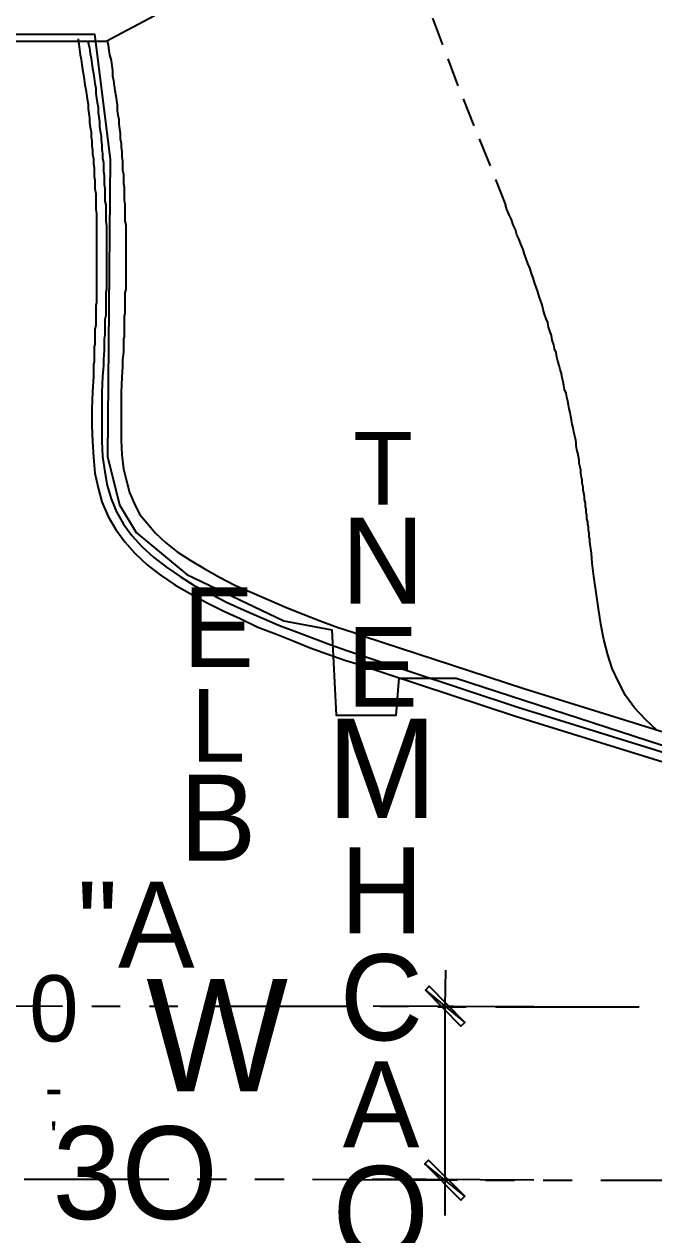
# Model space of a CAD drawing. Header units: feet. Extents: x -84 to 198, y -22 to 181.
# Drawn here: x 11.71 to 22.63, y 5.87 to 26.86 of the extents above; entities that cross this region are included whole.
import ezdxf
from ezdxf.enums import TextEntityAlignment as Align

# ---------------------------------------------------------------- set-up
doc = ezdxf.new("R2010")
doc.units = ezdxf.units.FT
for name, color, linetype in [('A-AREA-UNIDAD', 30, 'CONTINUOUS'), ('A-LINEA', 7, 'CONTINUOUS'), ('A-LINEA-FINA', 9, 'CONTINUOUS'), ('A-TEXTO-PDF', 3, 'CONTINUOUS')]:
    doc.layers.add(name, color=color, linetype=linetype)

msp = doc.modelspace()

# ---------------------------------------------------------------- linework, layer by layer
at = {"layer": 'A-AREA-UNIDAD'}
msp.add_lwpolyline([(0.48, 26.6844), (12.928, 26.6844), (13.2, 24.5156), (13.152, 19.36), (13.36, 18.5244), (13.648, 18.0444), (14.528, 17.3156), (16.208, 16.5156), (17.04, 16.3556), (17.12, 14.88), (18.16, 14.88), (18.208, 15.52), (19.2, 15.52), (22.752, 14.3644), (23.328, 14.3644), (25.088, 13.6889), (30.24, 12.32), (37.2, 10.7556), (42.56, 9.7956)], dxfattribs=at)
at = {"layer": 'A-LINEA'}
for p, q in [((18.7867, 26.9644), (18.96, 26.4978)), ((-0.5467, 26.5644), (13.12, 26.5644)), ((19.0533, 26.2578), (19.2267, 25.7911)), ((19.32, 25.5644), (19.5067, 25.0978)), ((19.6, 24.8711), (19.7867, 24.4044)), ((19.88, 24.1644), (20.0533, 23.7244)), ((9.88, 9.8444), (12.3733, 9.8311)), ((12.88, 9.8311), (13.3733, 9.8311)), ((13.88, 9.8311), (14.3733, 9.8311)), ((14.88, 9.8311), (17.3733, 9.8311)), ((20.5467, 9.8178), (17.76, 9.8311)), ((17.88, 9.8311), (18.3733, 9.8311)), ((18.88, 9.8178), (19.3733, 9.8178)), ((19.88, 9.8178), (22.3733, 9.8178)), ((11.7067, 6.8311), (14.2133, 6.8311)), ((14.7067, 6.8311), (15.2133, 6.8311)), ((15.7067, 6.8311), (16.2133, 6.8311)), ((16.7067, 6.8311), (19.2133, 6.8178)), ((20.5467, 6.8178), (17.7467, 6.8311)), ((19.7067, 6.8178), (20.2133, 6.8178)), ((20.7067, 6.8178), (21.2133, 6.8178)), ((21.7067, 6.8178), (24.2133, 6.8178))]:
    msp.add_line(p, q, dxfattribs=at)
for points in [[(13.1267, 26.5644), (13.9648, 27.0076), (14.0551, 27.9416)], [(12.64, 26.6044), (12.64, 26.5911), (12.6533, 26.5111), (12.6667, 26.4178), (12.68, 26.3244), (12.6933, 26.2444), (12.7067, 26.1511), (12.72, 26.0711), (12.7333, 25.9778), (12.7467, 25.8978), (12.76, 25.8044), (12.7733, 25.7244), (12.7867, 25.6444), (12.8, 25.5644), (12.8133, 25.4711), (12.8133, 25.3911), (12.8267, 25.3111), (12.84, 25.2311), (12.84, 25.1511), (12.8533, 25.0711), (12.8667, 24.9911), (12.8667, 24.9111), (12.88, 24.8311), (12.88, 24.7511), (12.8933, 24.6711), (12.8933, 24.6044), (12.9067, 24.5244), (12.9067, 24.4444), (12.92, 24.3644), (12.92, 24.2978), (12.92, 24.2178), (12.9333, 24.1511), (12.9333, 24.0711), (12.9333, 24.0044), (12.9467, 23.9244), (12.9467, 23.8578), (12.9467, 23.7911), (12.9467, 23.7111), (12.9467, 23.6444), (12.96, 23.5778), (12.96, 23.4978), (12.96, 23.4311), (12.96, 23.3644), (12.96, 23.2978), (12.96, 23.2311), (12.96, 23.1644), (12.96, 23.0978), (12.96, 23.0311), (12.96, 22.9644), (12.96, 22.8978), (12.96, 22.8311), (12.96, 22.7778), (12.96, 22.7111), (12.96, 22.6444), (12.96, 22.5778), (12.96, 22.5244), (12.96, 22.4578), (12.96, 22.3911), (12.96, 22.3378), (12.96, 22.2711), (12.96, 22.2178), (12.96, 22.1511), (12.96, 22.0978), (12.96, 22.0311), (12.9467, 21.9778), (12.9467, 21.9244), (12.9467, 21.8578), (12.9467, 21.8044), (12.9467, 21.7511), (12.9467, 21.6978), (12.9467, 21.6311), (12.9333, 21.5778), (12.9333, 21.5244), (12.9333, 21.4711), (12.9333, 21.4178), (12.9333, 21.3644), (12.9333, 21.3111), (12.92, 21.2578), (12.92, 21.2044), (12.92, 21.0578), (12.92, 21.0044), (12.9067, 20.9511), (12.9067, 20.7511), (12.8933, 20.4844), (12.88, 20.1911), (12.88, 19.8978), (12.8933, 19.6178), (12.9067, 19.3511), (12.9333, 19.0711), (12.9867, 18.8178), (13.0533, 18.5778), (13.16, 18.3244), (13.2933, 18.0978), (13.4533, 17.8844), (13.6267, 17.6844), (13.84, 17.4844), (14.0667, 17.3111), (14.32, 17.1378), (14.5733, 16.9911), (14.8667, 16.8311), (15.16, 16.6844), (15.4533, 16.5511), (15.76, 16.4044), (16.08, 16.2844), (16.3733, 16.1644), (16.6667, 16.0444), (16.9733, 15.9378), (17.2667, 15.8311), (17.44, 15.7778), (20.2267, 14.8578), (23.0267, 13.9911)], [(12.64, 26.6044), (12.64, 26.5911), (12.6533, 26.5111), (12.6667, 26.4178), (12.68, 26.3244), (12.6933, 26.2444), (12.7067, 26.1511), (12.72, 26.0711), (12.7333, 25.9778), (12.7467, 25.8978), (12.76, 25.8044), (12.7733, 25.7244), (12.7867, 25.6444), (12.8, 25.5644), (12.8133, 25.4711), (12.8133, 25.3911), (12.8267, 25.3111), (12.84, 25.2311), (12.84, 25.1511), (12.8533, 25.0711), (12.8667, 24.9911), (12.8667, 24.9111), (12.88, 24.8311), (12.88, 24.7511), (12.8933, 24.6711), (12.8933, 24.6044), (12.9067, 24.5244), (12.9067, 24.4444), (12.92, 24.3644), (12.92, 24.2978), (12.92, 24.2178), (12.9333, 24.1511), (12.9333, 24.0711), (12.9333, 24.0044), (12.9467, 23.9244), (12.9467, 23.8578), (12.9467, 23.7911), (12.9467, 23.7111), (12.9467, 23.6444), (12.96, 23.5778), (12.96, 23.4978), (12.96, 23.4311), (12.96, 23.3644), (12.96, 23.2978), (12.96, 23.2311), (12.96, 23.1644), (12.96, 23.0978), (12.96, 23.0311), (12.96, 22.9644), (12.96, 22.8978), (12.96, 22.8311), (12.96, 22.7778), (12.96, 22.7111), (12.96, 22.6444), (12.96, 22.5778), (12.96, 22.5244), (12.96, 22.4578), (12.96, 22.3911), (12.96, 22.3378), (12.96, 22.2711), (12.96, 22.2178), (12.96, 22.1511), (12.96, 22.0978), (12.96, 22.0311), (12.9467, 21.9778), (12.9467, 21.9244), (12.9467, 21.8578), (12.9467, 21.8044), (12.9467, 21.7511), (12.9467, 21.6978), (12.9467, 21.6311), (12.9333, 21.5778), (12.9333, 21.5244), (12.9333, 21.4711), (12.9333, 21.4178), (12.9333, 21.3644), (12.9333, 21.3111), (12.92, 21.2578), (12.92, 21.2044), (12.92, 21.0578), (12.92, 21.0044), (12.9067, 20.9511), (12.9067, 20.7511), (12.8933, 20.4844), (12.88, 20.1911), (12.88, 19.8978), (12.8933, 19.6178), (12.9067, 19.3511), (12.9333, 19.0711), (12.9867, 18.8178), (13.0533, 18.5778), (13.16, 18.3244), (13.2933, 18.0978), (13.4533, 17.8844), (13.6267, 17.6844), (13.84, 17.4844), (14.0667, 17.3111), (14.32, 17.1378), (14.5733, 16.9911), (14.8667, 16.8311), (15.16, 16.6844), (15.4533, 16.5511), (15.76, 16.4044), (16.08, 16.2844), (16.3733, 16.1644), (16.6667, 16.0444), (16.9733, 15.9378), (17.2667, 15.8311), (17.44, 15.7778), (20.2267, 14.8578), (23.0267, 13.9911)], [(12.64, 26.5644), (12.6533, 26.5111), (12.6667, 26.4178), (12.68, 26.3244), (12.6933, 26.2444), (12.7067, 26.1511), (12.72, 26.0711), (12.7333, 25.9778), (12.7467, 25.8978), (12.76, 25.8044), (12.7733, 25.7244), (12.7867, 25.6444), (12.8, 25.5644), (12.8133, 25.4711), (12.8133, 25.3911), (12.8267, 25.3111), (12.84, 25.2311), (12.84, 25.1511), (12.8533, 25.0711), (12.8667, 24.9911), (12.8667, 24.9111), (12.88, 24.8311), (12.88, 24.7511), (12.8933, 24.6711), (12.8933, 24.6044), (12.9067, 24.5244), (12.9067, 24.4444), (12.92, 24.3644), (12.92, 24.2978), (12.92, 24.2178), (12.9333, 24.1511), (12.9333, 24.0711), (12.9333, 24.0044), (12.9467, 23.9244), (12.9467, 23.8578), (12.9467, 23.7911), (12.9467, 23.7111), (12.9467, 23.6444), (12.96, 23.5778), (12.96, 23.4978), (12.96, 23.4311), (12.96, 23.3644), (12.96, 23.2978), (12.96, 23.2311), (12.96, 23.1644), (12.96, 23.0978), (12.96, 23.0311), (12.96, 22.9644), (12.96, 22.8978), (12.96, 22.8311), (12.96, 22.7778), (12.96, 22.7111), (12.96, 22.6444), (12.96, 22.5778), (12.96, 22.5244), (12.96, 22.4578), (12.96, 22.3911), (12.96, 22.3378), (12.96, 22.2711), (12.96, 22.2178), (12.96, 22.1511), (12.96, 22.0978), (12.96, 22.0311), (12.9467, 21.9778), (12.9467, 21.9244), (12.9467, 21.8578), (12.9467, 21.8044), (12.9467, 21.7511), (12.9467, 21.6978), (12.9467, 21.6311), (12.9333, 21.5778), (12.9333, 21.5244), (12.9333, 21.4711), (12.9333, 21.4178), (12.9333, 21.3644), (12.9333, 21.3111), (12.92, 21.2578), (12.92, 21.2044), (12.92, 21.0578), (12.92, 21.0044), (12.9067, 20.9511), (12.9067, 20.7511), (12.8933, 20.4844), (12.88, 20.1911), (12.88, 19.8978), (12.8933, 19.6178), (12.9067, 19.3511), (12.9333, 19.0711), (12.9867, 18.8178), (13.0533, 18.5778), (13.16, 18.3244), (13.2933, 18.0978), (13.4533, 17.8844), (13.6267, 17.6844), (13.84, 17.4844), (14.0667, 17.3111), (14.32, 17.1378), (14.5733, 16.9911), (14.8667, 16.8311), (15.16, 16.6844), (15.4533, 16.5511), (15.76, 16.4044), (16.08, 16.2844), (16.3733, 16.1644), (16.6667, 16.0444), (16.9733, 15.9378), (17.2667, 15.8311), (17.44, 15.7778), (20.2267, 14.8578), (23.0267, 13.9911)], [(12.64, 26.5644), (12.6533, 26.5111), (12.6667, 26.4178), (12.68, 26.3244), (12.6933, 26.2444), (12.7067, 26.1511), (12.72, 26.0711), (12.7333, 25.9778), (12.7467, 25.8978), (12.76, 25.8044), (12.7733, 25.7244), (12.7867, 25.6444), (12.8, 25.5644), (12.8133, 25.4711), (12.8133, 25.3911), (12.8267, 25.3111), (12.84, 25.2311), (12.84, 25.1511), (12.8533, 25.0711), (12.8667, 24.9911), (12.8667, 24.9111), (12.88, 24.8311), (12.88, 24.7511), (12.8933, 24.6711), (12.8933, 24.6044), (12.9067, 24.5244), (12.9067, 24.4444), (12.92, 24.3644), (12.92, 24.2978), (12.92, 24.2178), (12.9333, 24.1511), (12.9333, 24.0711), (12.9333, 24.0044), (12.9467, 23.9244), (12.9467, 23.8578), (12.9467, 23.7911), (12.9467, 23.7111), (12.9467, 23.6444), (12.96, 23.5778), (12.96, 23.4978), (12.96, 23.4311), (12.96, 23.3644), (12.96, 23.2978), (12.96, 23.2311), (12.96, 23.1644), (12.96, 23.0978), (12.96, 23.0311), (12.96, 22.9644), (12.96, 22.8978), (12.96, 22.8311), (12.96, 22.7778), (12.96, 22.7111), (12.96, 22.6444), (12.96, 22.5778), (12.96, 22.5244), (12.96, 22.4578), (12.96, 22.3911), (12.96, 22.3378), (12.96, 22.2711), (12.96, 22.2178), (12.96, 22.1511), (12.96, 22.0978), (12.96, 22.0311), (12.9467, 21.9778), (12.9467, 21.9244), (12.9467, 21.8578), (12.9467, 21.8044), (12.9467, 21.7511), (12.9467, 21.6978), (12.9467, 21.6311), (12.9333, 21.5778), (12.9333, 21.5244), (12.9333, 21.4711), (12.9333, 21.4178), (12.9333, 21.3644), (12.9333, 21.3111), (12.92, 21.2578), (12.92, 21.2044), (12.92, 21.0578), (12.92, 21.0044), (12.9067, 20.9511), (12.9067, 20.7511), (12.8933, 20.4844), (12.88, 20.1911), (12.88, 19.8978), (12.8933, 19.6178), (12.9067, 19.3511), (12.9333, 19.0711), (12.9867, 18.8178), (13.0533, 18.5778), (13.16, 18.3244), (13.2933, 18.0978), (13.4533, 17.8844), (13.6267, 17.6844), (13.84, 17.4844), (14.0667, 17.3111), (14.32, 17.1378), (14.5733, 16.9911), (14.8667, 16.8311), (15.16, 16.6844), (15.4533, 16.5511), (15.76, 16.4044), (16.08, 16.2844), (16.3733, 16.1644), (16.6667, 16.0444), (16.9733, 15.9378), (17.2667, 15.8311), (17.44, 15.7778), (20.2267, 14.8578), (23.0267, 13.9911)], [(12.8133, 26.5644), (12.8133, 26.5378), (12.84, 26.4444), (12.8533, 26.3511), (12.8667, 26.2711), (12.88, 26.1778), (12.8933, 26.0978), (12.9067, 26.0044), (12.92, 25.9244), (12.9333, 25.8311), (12.9467, 25.7511), (12.9467, 25.6578), (12.96, 25.5778), (12.9733, 25.4978), (12.9867, 25.4178), (12.9867, 25.3244), (13, 25.2444), (13.0133, 25.1644), (13.0133, 25.0844), (13.0267, 25.0044), (13.04, 24.9244), (13.04, 24.8444), (13.0533, 24.7644), (13.0533, 24.6844), (13.0667, 24.6178), (13.0667, 24.5378), (13.08, 24.4578), (13.08, 24.3778), (13.08, 24.3111), (13.0933, 24.2311), (13.0933, 24.1511), (13.0933, 24.0844), (13.1067, 24.0044), (13.1067, 23.9378), (13.1067, 23.8578), (13.1067, 23.7911), (13.12, 23.7244), (13.12, 23.6444), (13.12, 23.5778), (13.12, 23.5111), (13.12, 23.4444), (13.1333, 23.3644), (13.1333, 23.2978), (13.1333, 23.2311), (13.1333, 23.1644), (13.1333, 23.0978), (13.1333, 23.0311), (13.1333, 22.9644), (13.1333, 22.8978), (13.1333, 22.8311), (13.1333, 22.7644), (13.1333, 22.7111), (13.1333, 22.6444), (13.1333, 22.5778), (13.1333, 22.5111), (13.1333, 22.4578), (13.1333, 22.3911), (13.1333, 22.3378), (13.1333, 22.2711), (13.12, 22.2044), (13.12, 22.1511), (13.12, 22.0844), (13.12, 22.0311), (13.12, 21.9778), (13.12, 21.9111), (13.12, 21.8578), (13.12, 21.8044), (13.1067, 21.7378), (13.1067, 21.6844), (13.1067, 21.6311), (13.1067, 21.5778), (13.1067, 21.5244), (13.1067, 21.4711), (13.0933, 21.4044), (13.0933, 21.3511), (13.0933, 21.2978), (13.0933, 21.2444), (13.0933, 21.2044), (13.08, 21.0444), (13.08, 20.9911), (13.08, 20.9378), (13.0667, 20.7511), (13.0533, 20.4711), (13.0533, 20.1911), (13.0533, 19.8978), (13.0533, 19.6311), (13.0667, 19.3644), (13.1067, 19.0978), (13.1467, 18.8578), (13.2133, 18.6311), (13.3067, 18.4044), (13.4267, 18.1911), (13.5733, 17.9911), (13.7467, 17.8044), (13.9467, 17.6178), (14.1733, 17.4444), (14.4133, 17.2844), (14.6533, 17.1244), (14.9467, 16.9778), (15.2267, 16.8311), (15.52, 16.6978), (15.8267, 16.5644), (16.1333, 16.4311), (16.4267, 16.3244), (16.7333, 16.2044), (17.0267, 16.0978), (17.32, 15.9911), (17.4933, 15.9378), (20.2667, 15.0178), (23.0667, 14.1511)], [(12.8133, 26.5644), (12.8133, 26.5378), (12.84, 26.4444), (12.8533, 26.3511), (12.8667, 26.2711), (12.88, 26.1778), (12.8933, 26.0978), (12.9067, 26.0044), (12.92, 25.9244), (12.9333, 25.8311), (12.9467, 25.7511), (12.9467, 25.6578), (12.96, 25.5778), (12.9733, 25.4978), (12.9867, 25.4178), (12.9867, 25.3244), (13, 25.2444), (13.0133, 25.1644), (13.0133, 25.0844), (13.0267, 25.0044), (13.04, 24.9244), (13.04, 24.8444), (13.0533, 24.7644), (13.0533, 24.6844), (13.0667, 24.6178), (13.0667, 24.5378), (13.08, 24.4578), (13.08, 24.3778), (13.08, 24.3111), (13.0933, 24.2311), (13.0933, 24.1511), (13.0933, 24.0844), (13.1067, 24.0044), (13.1067, 23.9378), (13.1067, 23.8578), (13.1067, 23.7911), (13.12, 23.7244), (13.12, 23.6444), (13.12, 23.5778), (13.12, 23.5111), (13.12, 23.4444), (13.1333, 23.3644), (13.1333, 23.2978), (13.1333, 23.2311), (13.1333, 23.1644), (13.1333, 23.0978), (13.1333, 23.0311), (13.1333, 22.9644), (13.1333, 22.8978), (13.1333, 22.8311), (13.1333, 22.7644), (13.1333, 22.7111), (13.1333, 22.6444), (13.1333, 22.5778), (13.1333, 22.5111), (13.1333, 22.4578), (13.1333, 22.3911), (13.1333, 22.3378), (13.1333, 22.2711), (13.12, 22.2044), (13.12, 22.1511), (13.12, 22.0844), (13.12, 22.0311), (13.12, 21.9778), (13.12, 21.9111), (13.12, 21.8578), (13.12, 21.8044), (13.1067, 21.7378), (13.1067, 21.6844), (13.1067, 21.6311), (13.1067, 21.5778), (13.1067, 21.5244), (13.1067, 21.4711), (13.0933, 21.4044), (13.0933, 21.3511), (13.0933, 21.2978), (13.0933, 21.2444), (13.0933, 21.2044), (13.08, 21.0444), (13.08, 20.9911), (13.08, 20.9378), (13.0667, 20.7511), (13.0533, 20.4711), (13.0533, 20.1911), (13.0533, 19.8978), (13.0533, 19.6311), (13.0667, 19.3644), (13.1067, 19.0978), (13.1467, 18.8578), (13.2133, 18.6311), (13.3067, 18.4044), (13.4267, 18.1911), (13.5733, 17.9911), (13.7467, 17.8044), (13.9467, 17.6178), (14.1733, 17.4444), (14.4133, 17.2844), (14.6533, 17.1244), (14.9467, 16.9778), (15.2267, 16.8311), (15.52, 16.6978), (15.8267, 16.5644), (16.1333, 16.4311), (16.4267, 16.3244), (16.7333, 16.2044), (17.0267, 16.0978), (17.32, 15.9911), (17.4933, 15.9378), (20.2667, 15.0178), (23.0667, 14.1511)], [(13.1467, 26.5644), (13.16, 26.4978), (13.1733, 26.4044), (13.1867, 26.3244), (13.2133, 26.2311), (13.2267, 26.1378), (13.24, 26.0578), (13.24, 25.9644), (13.2533, 25.8844), (13.2667, 25.7911), (13.28, 25.7111), (13.2933, 25.6178), (13.3067, 25.5378), (13.32, 25.4578), (13.32, 25.3644), (13.3333, 25.2844), (13.3467, 25.2044), (13.3467, 25.1244), (13.36, 25.0444), (13.3733, 24.9644), (13.3733, 24.8711), (13.3867, 24.7911), (13.3867, 24.7244), (13.4, 24.6444), (13.4, 24.5644), (13.4133, 24.4844), (13.4133, 24.4044), (13.4133, 24.3244), (13.4267, 24.2578), (13.4267, 24.1778), (13.4267, 24.0978), (13.44, 24.0311), (13.44, 23.9511), (13.44, 23.8844), (13.44, 23.8044), (13.4533, 23.7378), (13.4533, 23.6578), (13.4533, 23.5911), (13.4533, 23.5244), (13.4533, 23.4444), (13.4667, 23.3778), (13.4667, 23.3111), (13.4667, 23.2444), (13.4667, 23.1644), (13.4667, 23.0978), (13.4667, 23.0311), (13.4667, 22.9644), (13.4667, 22.8978), (13.4667, 22.8311), (13.4667, 22.7644), (13.4667, 22.7111), (13.4667, 22.6444), (13.4667, 22.5778), (13.4667, 22.5111), (13.4667, 22.4444), (13.4667, 22.3911), (13.4667, 22.3244), (13.4667, 22.2578), (13.4533, 22.2044), (13.4533, 22.1378), (13.4533, 22.0844), (13.4533, 22.0178), (13.4533, 21.9644), (13.4533, 21.8978), (13.4533, 21.8444), (13.44, 21.7911), (13.44, 21.7244), (13.44, 21.6711), (13.44, 21.6178), (13.44, 21.5644), (13.44, 21.5111), (13.44, 21.4444), (13.4267, 21.3911), (13.4267, 21.3378), (13.4267, 21.2844), (13.4267, 21.2311), (13.4267, 21.1778), (13.4133, 21.0311), (13.4133, 20.9778), (13.4133, 20.9244), (13.4, 20.7378), (13.3867, 20.4711), (13.3867, 20.1778), (13.3867, 19.8978), (13.3867, 19.6444), (13.4, 19.3911), (13.4267, 19.1511), (13.48, 18.9378), (13.5333, 18.7378), (13.6133, 18.5511), (13.7067, 18.3644), (13.84, 18.2044), (13.9867, 18.0311), (14.16, 17.8711), (14.36, 17.7111), (14.5867, 17.5644), (14.8267, 17.4178), (15.0933, 17.2711), (15.3733, 17.1244), (15.6533, 17.0044), (15.96, 16.8711), (16.2667, 16.7378), (16.5467, 16.6311), (16.84, 16.5111), (17.1333, 16.4044), (17.4267, 16.3111), (17.6, 16.2444), (20.3733, 15.3378), (23.16, 14.4711)], [(13.1467, 26.5644), (13.16, 26.4978), (13.1733, 26.4044), (13.1867, 26.3244), (13.2133, 26.2311), (13.2267, 26.1378), (13.24, 26.0578), (13.24, 25.9644), (13.2533, 25.8844), (13.2667, 25.7911), (13.28, 25.7111), (13.2933, 25.6178), (13.3067, 25.5378), (13.32, 25.4578), (13.32, 25.3644), (13.3333, 25.2844), (13.3467, 25.2044), (13.3467, 25.1244), (13.36, 25.0444), (13.3733, 24.9644), (13.3733, 24.8711), (13.3867, 24.7911), (13.3867, 24.7244), (13.4, 24.6444), (13.4, 24.5644), (13.4133, 24.4844), (13.4133, 24.4044), (13.4133, 24.3244), (13.4267, 24.2578), (13.4267, 24.1778), (13.4267, 24.0978), (13.44, 24.0311), (13.44, 23.9511), (13.44, 23.8844), (13.44, 23.8044), (13.4533, 23.7378), (13.4533, 23.6578), (13.4533, 23.5911), (13.4533, 23.5244), (13.4533, 23.4444), (13.4667, 23.3778), (13.4667, 23.3111), (13.4667, 23.2444), (13.4667, 23.1644), (13.4667, 23.0978), (13.4667, 23.0311), (13.4667, 22.9644), (13.4667, 22.8978), (13.4667, 22.8311), (13.4667, 22.7644), (13.4667, 22.7111), (13.4667, 22.6444), (13.4667, 22.5778), (13.4667, 22.5111), (13.4667, 22.4444), (13.4667, 22.3911), (13.4667, 22.3244), (13.4667, 22.2578), (13.4533, 22.2044), (13.4533, 22.1378), (13.4533, 22.0844), (13.4533, 22.0178), (13.4533, 21.9644), (13.4533, 21.8978), (13.4533, 21.8444), (13.44, 21.7911), (13.44, 21.7244), (13.44, 21.6711), (13.44, 21.6178), (13.44, 21.5644), (13.44, 21.5111), (13.44, 21.4444), (13.4267, 21.3911), (13.4267, 21.3378), (13.4267, 21.2844), (13.4267, 21.2311), (13.4267, 21.1778), (13.4133, 21.0311), (13.4133, 20.9778), (13.4133, 20.9244), (13.4, 20.7378), (13.3867, 20.4711), (13.3867, 20.1778), (13.3867, 19.8978), (13.3867, 19.6444), (13.4, 19.3911), (13.4267, 19.1511), (13.48, 18.9378), (13.5333, 18.7378), (13.6133, 18.5511), (13.7067, 18.3644), (13.84, 18.2044), (13.9867, 18.0311), (14.16, 17.8711), (14.36, 17.7111), (14.5867, 17.5644), (14.8267, 17.4178), (15.0933, 17.2711), (15.3733, 17.1244), (15.6533, 17.0044), (15.96, 16.8711), (16.2667, 16.7378), (16.5467, 16.6311), (16.84, 16.5111), (17.1333, 16.4044), (17.4267, 16.3111), (17.6, 16.2444), (20.3733, 15.3378), (23.16, 14.4711)], [(22.68, 14.6178), (22.48, 14.8044), (22.2933, 15.0044), (22.1333, 15.2178), (22.0133, 15.4578), (21.9067, 15.6844), (21.8267, 15.9244), (21.76, 16.1911), (21.7067, 16.4578), (21.6667, 16.7244), (21.6267, 17.0044), (21.5867, 17.2844), (21.56, 17.5111), (21.5467, 17.6844), (21.52, 17.8844), (21.52, 17.9244), (21.5067, 17.9778), (21.5067, 18.0311), (21.4933, 18.0844), (21.4933, 18.1378), (21.48, 18.1911), (21.48, 18.2311), (21.4667, 18.2844), (21.4667, 18.3378), (21.4533, 18.3911), (21.4533, 18.4444), (21.44, 18.4978), (21.44, 18.5511), (21.4267, 18.6178), (21.4267, 18.6711), (21.4133, 18.7244), (21.4, 18.7778), (21.4, 18.8311), (21.3867, 18.8978), (21.3867, 18.9511), (21.3733, 19.0044), (21.36, 19.0711), (21.36, 19.1244), (21.3467, 19.1778), (21.3333, 19.2444), (21.3333, 19.2978), (21.32, 19.3644), (21.3067, 19.4178), (21.2933, 19.4844), (21.28, 19.5511), (21.28, 19.6044), (21.2667, 19.6711), (21.2533, 19.7378), (21.24, 19.7911), (21.2267, 19.8578), (21.2133, 19.9244), (21.2, 19.9911), (21.1867, 20.0578), (21.1733, 20.1244), (21.16, 20.1911), (21.1467, 20.2578), (21.1333, 20.3244), (21.12, 20.3911), (21.1067, 20.4578), (21.08, 20.5244), (21.0667, 20.5911), (21.0533, 20.6578), (21.04, 20.7244), (21.0267, 20.8044), (21, 20.8711), (20.9867, 20.9378), (20.96, 21.0178), (20.9467, 21.0844), (20.9333, 21.1644), (20.9067, 21.2311), (20.8933, 21.2978), (20.8667, 21.3778), (20.8533, 21.4578), (20.8267, 21.5244), (20.8, 21.6044), (20.7867, 21.6844), (20.76, 21.7511), (20.7333, 21.8311), (20.7067, 21.9111), (20.6933, 21.9911), (20.6667, 22.0578), (20.64, 22.1378), (20.6133, 22.2178), (20.5867, 22.2978), (20.56, 22.3778), (20.5333, 22.4578), (20.5067, 22.5378), (20.48, 22.6178), (20.44, 22.7111), (20.4133, 22.7911), (20.3867, 22.8711), (20.36, 22.9511), (20.32, 23.0444), (20.2933, 23.1244), (20.2533, 23.2044), (20.2267, 23.2978), (20.1867, 23.3778), (20.16, 23.4711), (20.12, 23.5511), (20.08, 23.6444), (20.0533, 23.7244)], [(19.0133, 10.4578), (19, 9.8311), (19, 6.8178), (19, 6.2044)]]:
    msp.add_lwpolyline(points, dxfattribs=at)
at = {"layer": 'A-LINEA-FINA'}
for points in [[(18.7333, 10.1778), (18.6667, 10.1111), (19.3467, 9.5511), (18.7333, 10.1778)], [(18.6667, 10.1111), (19.3467, 9.5511), (19.28, 9.4844), (18.6667, 10.1111), (18.6667, 10.1111)], [(19.3467, 6.5378), (18.6533, 7.0978), (18.72, 7.1644), (19.3467, 6.5378), (19.3467, 6.5378)], [(19.28, 6.4711), (19.3467, 6.5378), (18.6533, 7.0978), (19.28, 6.4711)]]:
    msp.add_lwpolyline(points, dxfattribs=at)

# ---------------------------------------------------------------- texts
at = {"layer": 'A-TEXTO-PDF'}
for s, height, p in [('T', 1.263, (17.9299, 18.5258)), ('N', 1.492, (17.9249, 16.8115)), ('E', 1.379, (15.0773, 15.7121)), ('E', 1.379, (17.9195, 15.0253)), ('L', 1.264, (15.0719, 14.0687)), ('M', 1.72, (17.9138, 13.0963)), ('B', 1.492, (15.0663, 12.3544)), ('H', 1.492, (17.9079, 11.0965)), ('"A', 1.492, (13.6434, 10.4975)), ('C', 1.492, (17.9024, 9.2396)), ('0', 1.149, (12.2218, 9.2198)), ('W', 1.949, (15.0533, 8.355)), ('A', 1.492, (17.8968, 7.3826)), ('-', 0.69, (12.2191, 8.0766)), ("'", 0.495, (12.2173, 7.3423)), ('3O', 1.608, (13.6312, 6.1405)), ('O', 1.607, (17.8911, 5.4536))]:
    msp.add_text(s, height=height, dxfattribs=at).set_placement(p, align=Align.CENTER)

doc.saveas('drawing.dxf')
